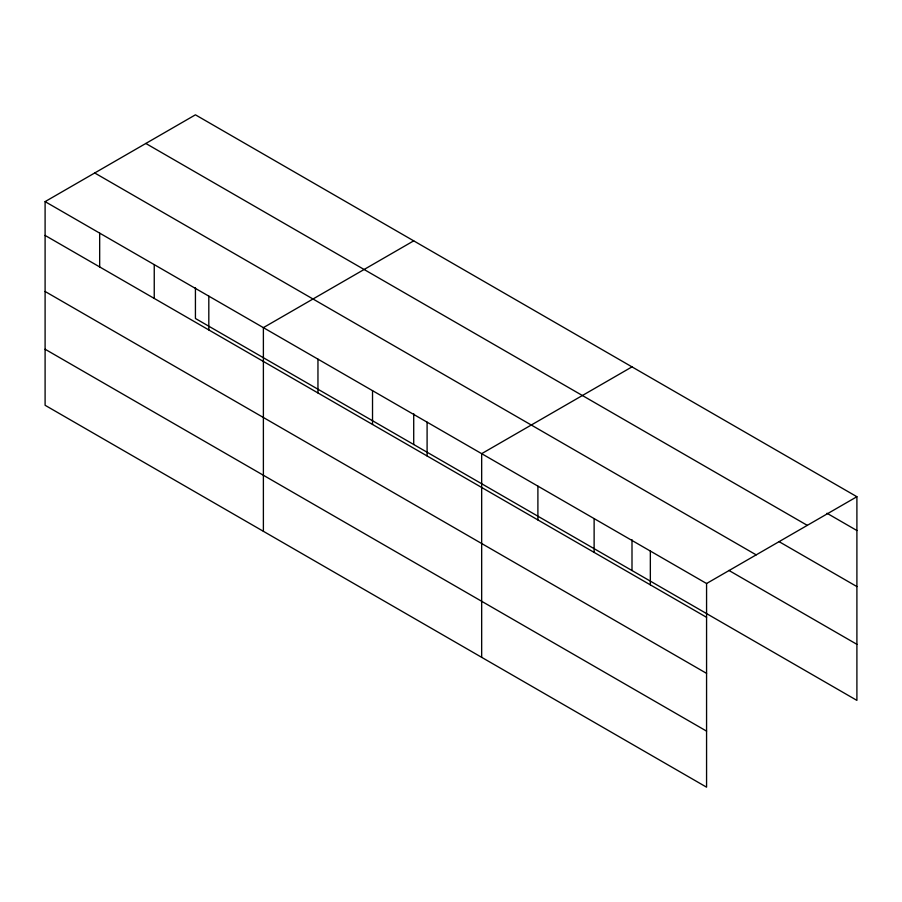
<?xml version="1.0" encoding="UTF-8"?>
<svg xmlns="http://www.w3.org/2000/svg" width="902" height="902" viewBox="0 0 902 902"><rect width="100%" height="100%" fill="white"/><g stroke="black" fill="none" stroke-linecap="round" stroke-linejoin="round"><path stroke-width="1.35" d="M706.57 673.366L706.57 583.515L45.1 201.62L45.1 405.28L706.57 787.175L706.57 673.366L45.1 291.47M195.43 287.659L195.43 318.485L856.9 700.38L856.9 496.72L195.43 114.825L45.1 201.62M413.714 240.845L263.384 327.64L263.384 531.312M631.998 366.877L481.668 453.661L481.668 657.332M706.57 583.515L856.9 496.72M826.999 513.261L856.9 530.523M145.82 143.463L807.29 525.359M779.148 541.685L856.9 586.582M94.71 172.97L756.18 554.865M728.895 570.425L856.9 644.332M45.1 235.422L706.57 617.318M45.1 349.232L706.57 731.127M650.342 551.054L650.342 584.857M631.998 539.712L631.998 570.538M594.125 518.594L594.125 552.396M537.896 486.122L537.896 519.935M427.097 422.159L427.097 455.961M413.714 413.68L413.714 444.517M372.526 390.656L372.526 424.459M317.955 359.143L317.955 392.956M208.813 296.138L208.813 329.94M154.242 264.624L154.242 298.427M99.671 233.122L99.671 266.924"/></g></svg>
